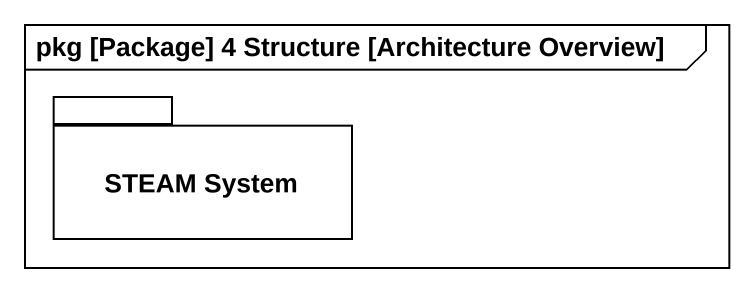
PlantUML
@startuml
mainframe pkg [Package] 4 Structure [Architecture Overview]
package "STEAM System" as STEAM_System {
}
@enduml
